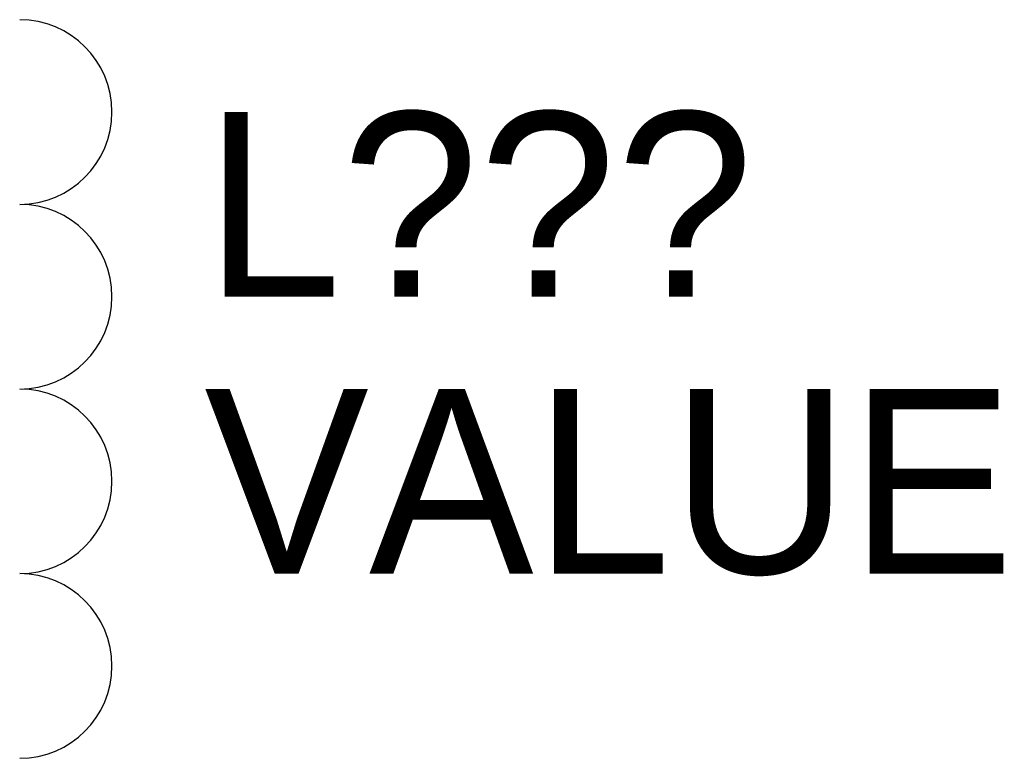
# Model space of a CAD drawing. Extents: x 11.6 to 12.67, y 6.4 to 7.2.
import ezdxf

# ---------------------------------------------------------------- set-up
doc = ezdxf.new("R2010")
doc.units = 0
doc.layers.add('1', color=7, linetype='CONTINUOUS')

# ---------------------------------------------------------------- blocks, each defined once
blk = doc.blocks.new('L4')
at = {"layer": '1', "color": 0}
for centre in [(0.1, 0), (0.3, 0), (0.5, 0), (0.7, 0)]:
    blk.add_arc(centre, 0.1, 0, 180, dxfattribs=at)

msp = doc.modelspace()

# ---------------------------------------------------------------- block references
at = {"layer": '1', "color": 0, "rotation": 270}
msp.add_blockref('L4', (11.6, 7.2), dxfattribs=at)

# ---------------------------------------------------------------- texts
at = {"layer": '1', "color": 0}
for tag, p, s in [('L???', (11.8, 6.9), 'L???'), ('VALUE', (11.8, 6.6), '000000')]:
    msp.add_attdef(tag, p, s, height=0.2, dxfattribs=at)

doc.saveas('drawing.dxf')
